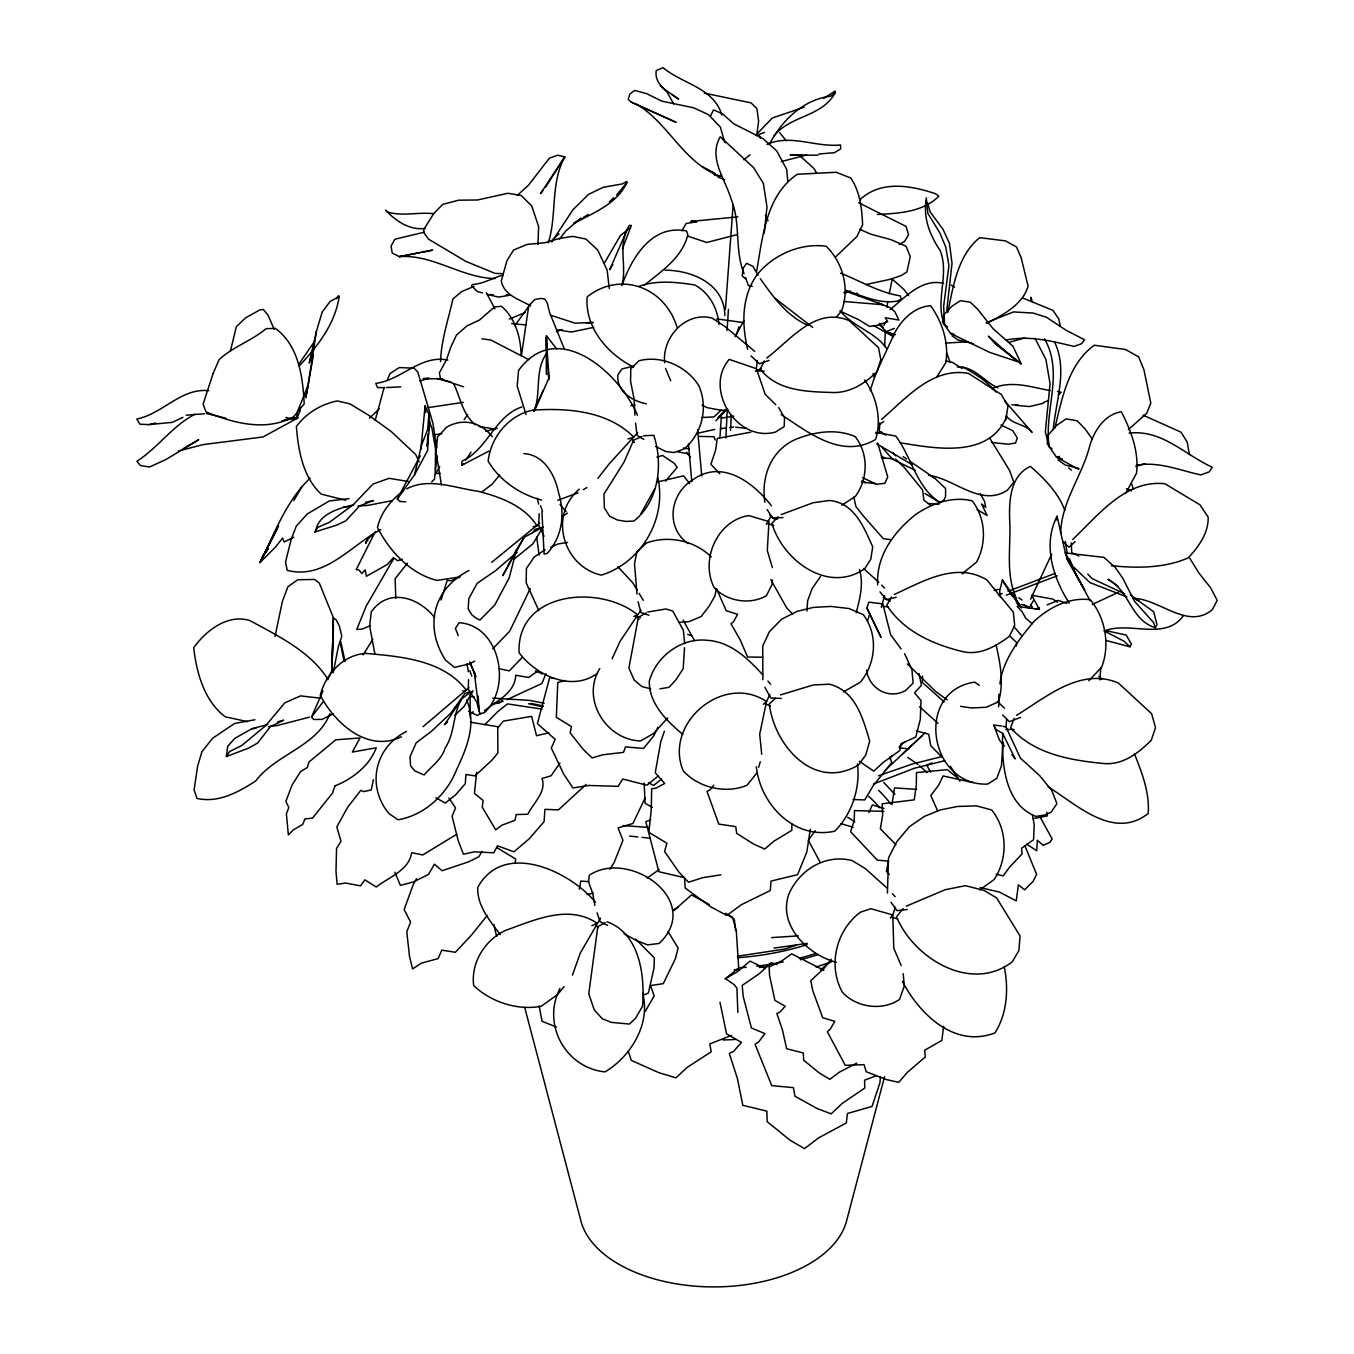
<?xml version="1.0" encoding="UTF-8"?>
<svg xmlns="http://www.w3.org/2000/svg" width="1354" height="1354" viewBox="0 0 1354 1354"><rect width="100%" height="100%" fill="white"/><g stroke="black" fill="none" stroke-linecap="round" stroke-linejoin="round"><path stroke-width="1.5" d="M762.861 679.708L762.725 646.129L769.36 631.726L781.681 619.167L797.201 611.348L813.483 607.387L831.068 606.44L848.941 608.521L863.327 614.682C878.357 634.772 876.055 663.071 860.433 682.145L843.491 691.843M1030.919 300.977L1030.936 297.271L1032.357 301.908M440.558 361.62C441.15 340.277 448.343 319.747 452.862 299.014L461.629 291.601L474.205 286.303M470.126 695.533L470.244 718.077M435.311 469.872L435.531 448.902L431.875 427.982L428.795 420.299M764.875 502.216C760.88 476.473 771.306 449.41 796.626 438.967C814.973 431.655 836.467 428.49 855.102 436.53C868.76 453.692 868.1 478.757 855.457 496.309L841.883 505.211M534.491 410.837L549.132 377.563L546.559 343.865L546.542 374.483L546.457 335.809L556.782 349.061M887.412 893.081L888.546 857.877L896.873 841.562L909.448 826.634L924.562 816.327L940.268 809.946L957.515 806.476L976.42 805.833L991.67 809.963C1007.613 829.596 1007.935 858.588 994.174 879.525L979.687 889.916M791.887 824.095L791.802 830.341L773.726 841.291L764.773 849.043L753.941 844.236L736.711 833.421L735.73 826.634L718.771 824.078L706.991 791.379L709.936 789.89L713.812 785.218M468.518 679.606L468.298 689.338L476.879 702.218L479.79 713.93L484.292 712.712C512.421 687.155 499.812 625.243 459.091 622.722L455.401 628.391L458.261 635.585M998.643 706.839L998.93 694.314M327.871 679.742L331.967 670.416L333.355 618.05L336.029 619.624L339.414 626.191L341.817 636.211L338.432 646.315L333.236 672.566M300.046 407.232L299.911 411.43L296.678 418.521L284.746 419.689M331.967 670.416L333.355 618.05M428.202 434.228L427.678 450.374L414.527 474.814L397.297 499.067L400.175 501.522L405.76 501.759M428.321 430.2L428.846 414.053L425.088 405.98L420.857 449.562M684.515 647.686L683.195 668.741L675.832 679.945L669.079 687.29L659.99 688.847M926.204 199.664C923.056 218.011 929.995 235.494 940.133 250.456C949.865 274.727 934.514 300.876 944.55 324.672L947.597 326.923M331.662 672.972L333.456 625.006M537.961 244.532L538.638 226.558L531.699 205.926L521.172 195.467L507.919 193.267L477.471 199.986L458.549 200.189L442.69 204.42L433.72 213.577L423.667 229.723L423.887 232.854L428.659 239.218L465.776 261.339L495.124 273.423L503.214 273.643M1016.465 646.044L1016.617 642.473L1010.507 636.752M539.163 513.708L538.672 525.081L544.037 536.218M884.653 346.709L885.381 330.291M725.879 437.901L727.233 410.482M730.534 430.318L731.262 415.56M427.813 434.329L427.187 446.481L429.895 423.717L428.846 414.053L428.016 430.267M922.565 676.171L922.243 682.348L944.127 701.863M772.423 580.037L772.186 584.217L766.381 595.709C750.048 605.221 726.895 601.43 714.117 587.585C700.035 559.761 717.231 520.478 748.779 515.569L768.987 521.595L767.295 550.587L772.44 567.681M719.939 437.765L721.479 414.612M727.047 330.41L728.452 309.355M879.88 422.837L879.288 431.283L886.193 435.108M1005.802 419.994L1006.107 415.763C1012.775 424.885 1025.266 423.65 1032.07 432.434L1004.77 400.886M515.315 862.718L515.586 858.961L497.341 847.909M806.916 610.992L807.644 600.821L812.095 588.635L820.558 576.466M296.678 418.521L297.135 412.411L308.052 385.416L316.464 331.121L322.235 311.962L330.156 301.383L339.211 296.492L338.551 295.731L336.249 298.845M725.439 309.169L733.123 204.945M877.68 584.759C875.953 556.054 893.995 531.784 915.456 514.672C931.738 503.383 952.336 496.038 972.138 500.794C985.678 517.888 986.897 543.123 976.522 562.113L962.034 573.893M880.438 1076.752L879.931 1082.794L872.044 1106.438L847.486 1113.462L846.284 1122.974L818.73 1137.8L804.479 1148.615L789.89 1140.102L767.193 1121.671L766.872 1111.143L742.821 1105.304L737.388 1078.444L729.298 1053.463L733.479 1051.466L741.484 1042.428L726.539 1033.813L719.973 1002.18M1001.368 725.947L993.751 725.101L996.053 729.586L1002.688 733.394C1001.655 762.979 1004.228 804.005 1035.928 816.428L1044.831 814.973L1051.229 812.062L1056.915 803.701L1051.838 790.516L1039.703 775.707L1020.425 758.122L1005.971 726.929L1006.665 718.923M1099.736 679.911L1100.819 668.081M488.845 451.153L461.663 465.336L462.052 461.189C487.931 449.189 494.769 415.932 521.95 406.911M1060.639 533.374C1061.35 501.42 1082.54 475.491 1089.953 445.094C1094.675 430.047 1104.678 414.561 1121.315 411.684C1130.895 430.403 1139.188 451.813 1136.48 473.291L1125.817 493.042M775.69 404.66L765.179 394.319L756.412 368.694L757.241 360.35M887.09 307.578L887.699 301.502M764.215 233.379L766.99 206.993L763.368 183.332L753.687 167.761L720.277 136.754C707.939 157.859 725.219 178.999 731.126 199.106C741.027 222.97 734.325 249.83 744.074 273.66M436.97 455.706L434.482 479.181L431.74 481.804M622.214 284.408C626.868 264.673 617.306 243.398 629.424 225.356L631.37 225.458L622.451 248.73M946.784 310.201L952.014 263.387L949.459 243.382L942.993 229.283L930.13 211.85L927.592 202.998M521.358 356.068L528.72 305.835L534.898 299.505L541.143 298.422L544.951 299.149L547.118 302.67L549.673 312.656L564.093 348.367M943.636 1026.315L941.842 1040.464L924.613 1050.264L925.391 1056.882L907.366 1072.368L898.734 1082.354L886.328 1079.561L866.137 1071.708L864.089 1064.65L845.268 1065.327L827.277 1031.63L830.188 1029.26L834.792 1021.322L822.69 1017.751L812.755 990.62L810.775 980.651L824.281 968.093L831.187 959.309M756.683 135.688L758.629 121.251L756.92 108.642L751.081 102.887L704.283 93.104M999.929 683.888C1002.789 660.092 1018.8 639.545 1033.796 621.604C1048.808 607.54 1069.254 596.928 1090.292 599.737C1105.389 617.966 1110.229 644.758 1101.733 667.031L1088.836 680.791M1053.226 429.76C1055.815 400.97 1068.001 369.744 1054.546 342.054M810.284 829.223L806.815 852.072L797.574 874.667L771.018 881.082L770.274 890.543L741.247 904.777L726.81 915.439L710.613 906.74L685.242 888.072L684.481 877.663L658.873 871.739L645.807 821.658L650.715 819.932M756.649 271.206C762.674 237.018 766.009 195.399 797.32 174.26L836.264 172.28L850.752 178C860.061 191.625 861.956 208.77 862.6 224.882L856.93 236.51L835.486 257.04M230.502 350.669L236.358 326.686L245.531 317.885L259.68 309.981L263.353 309.491L268.007 315.11L274.151 329.208M313.451 354.985L305.835 397.737L308.052 385.416M947.783 312.435C953.301 286.185 957.65 255.5 979.704 237.661L1005.447 240.877L1016.515 246.953L1021.187 257.852L1028.092 286.117C1022.727 304.802 1002.891 314.771 986.812 323.352M277.705 721.8L283.663 720.193L270.377 726.59L257.582 743.075L248.493 748.17L226.338 756.531L227.76 746.24L234.834 738.336L251.844 728.757L267.753 724.475M1003.077 742.466L1001.435 765.89L996.815 778.33L987.625 784.101C928.607 786.319 914.356 691.014 974.626 682.128L979.297 685.31M579.326 889.206L580.849 881.065L588.888 881.657M870.284 390.646C875.581 370.979 886.091 352.734 894.097 333.93C901.358 319.849 914.102 306.867 930.655 305.699C942.147 321.829 949.222 342.85 945.735 362.77L936.968 376.683M548.336 242.84C557.188 214.474 550.147 183.585 564.804 156.861L557.713 155.219L549.453 158.096L528.398 185.295L517.228 195.433M1056.34 519.987L1057.085 516.263L1065.903 555.36L1090.072 600.702M889.239 293.852L891.947 280.481M543.123 526.977L524.218 537.267L516.449 549.893L509.206 577.836L494.735 605.086L479.891 620.064L476.168 618.236L471.734 614.682L468.196 608.894L468.789 598.671L477.217 583.236L495.31 570.863L517.16 552.144M373.382 779.718L371.233 789.991L363.786 791.565L360.824 790.364L347.758 807.136L336.791 826.871L341.005 841.291L336.537 848.484L335.995 871.604L337.146 884.28L345.558 883.045L360.57 885.854L364.818 879.829L376.26 887.039C388.75 877.104 409.06 870.504 411.65 852.665L422.719 854.966L456.687 834.301M1054.817 428.169C1061.993 398.736 1068.221 363.989 1094.32 345.236L1125.614 349.518L1138.646 356.897L1143.944 369.777L1150.815 403.12L1146.77 413.258L1128.356 429.607M716.52 588.635L714.895 595.929L709.445 605.729L701.22 616.493L688.881 621.689L679.166 622.332M316.464 331.121L309.254 362.974L313.84 347.86M476.642 772.254L474.425 793.342L483.158 800.536L482.227 807.086L495.666 829.782L502.012 825.145L514.977 820.321L516.196 814.549L527.806 814.262C533.087 803.193 546.847 791.887 541.989 778.516L551.112 775.757L559.947 762.979M884.653 595.642L881.352 607.421M384.164 387.362L375.193 420.417M641.948 436.513L633.604 440.219L624.076 462.036L603.952 494.125L604.375 507.936L609.622 516.229L617.322 519.97L625.717 521.408L633.841 521.087C658.975 501.2 663.325 464.05 653.779 435.294L643.624 435.768M414.527 474.814L421.5 445.297L429.895 423.717M275.014 636.549L282.36 601.43L287.962 586.671L297.762 579.766L314.687 579.461L319.375 583.252L333.761 618.609M884.551 1076.684L846.842 1219.869A134.368 77.567 0 0 1 713.033 1286.909A134.368 77.567 0 0 1 580.426 1219.074L524.726 1007.528M891.947 804.496L894.554 787.876L916.624 789.399M1057.085 516.263C1042.428 544.528 1053.023 578.04 1069.305 603.139M856.202 612.77C859.875 598.874 863.852 583.557 859.418 569.459M339.211 296.492C334.997 324.08 317.953 345.829 299.488 365.682M758.629 767.278L760.271 761.777M866.949 608.149L880.862 637.023L866.949 608.149L868.76 602.158L882.791 603.85L890.61 634.654L901.104 648.955M867.474 621.232L869.759 613.768M441.015 600.042L447.209 580.375L450.882 580.764L458.549 577.532M559.93 988.522C541.583 1024.436 565.583 1067.747 604.967 1071.911C630.879 1056.509 651.02 1023.692 642.558 993.074M735.933 336.029L738.996 326.788M1059.42 456.298L1058.185 460.005L1065.175 464.981L1078.935 468.484M895.349 907.282L892.777 914.932L890.357 918.097M293.683 537.25L284.137 542.04L282.546 538.113L275.471 547.134L259.816 562.638L278.552 526.198M664.391 731.177L660.786 741.603L655.234 772.812L664.729 783.441L655.759 788.282L651.697 788.705L651.223 810.132L648.837 832.338L666.913 843.254L664.56 851.463L678.642 871.773L688.492 882.249L702.675 877.68L720.802 874.853M534.255 410.973C541.329 392.389 534.305 370.251 546.813 353.089M572.488 975.117L580.24 953.182L600.516 918.164M1014.18 718.297L1010.643 727.741C1034.185 754.28 1071.014 760.457 1104.661 763.588C1123.448 764.908 1138.612 752.739 1151.222 740.35L1155.521 727.707L1151.628 713.71L1118.286 682.958C1080.678 667.116 1046.727 696.785 1016.549 715.352M1020.662 606.457L1002.417 579.834L999.675 591.089L1000.42 597.199M771.137 516.043L766.364 524.506M375.193 531.733L356.204 569.662L358.641 569.763L362.009 573.504L365.157 569.831L366.409 576.262L387.447 564.432L393.439 557.577L397.687 560.793L402.273 559.117M1118.302 586.519L1107.978 579.292C1129.879 590.699 1130.488 620.149 1155.402 627.714L1153.54 622.569L1134.567 601.345L1122.635 577.989L1115.171 567.394L1103.899 557.357L1065.395 552.957L1072.74 566.497M545.899 673.801L541.905 683.516L506.955 699.663M387.092 380.474L390.003 373.602L399.244 367.56L414.138 368.203L417.811 372.079L432.874 423.074L436.733 447.7M599.805 668.554C580.748 699.019 606.067 740.012 640.611 740.926L653.576 733.496L667.742 717.891M265.486 552.483L268.278 548.607L261.559 558.863L263.573 554.243M333.219 713.812L322.167 719.38L313.603 719.482L311.538 717.045L322.98 690.929M626.75 230.772L609.689 269.734L612.905 264.555M868.929 812.603L872.365 804.902L884.077 808.49M530.226 588.635L509.646 631.252L492.721 648.837M612.16 658.687L620.047 641.39L640.916 610.112M533.645 411.345L543.309 390.189M1030.563 599.247L1051.719 554.158M735.087 336.689L743.82 320.881M657.892 727.233L653.745 735.865L643.522 748.423L625.48 746.917L623.517 752.35L602.818 754.787L592.104 757.918L583.236 749.371L570.169 732.954L571.405 726.556L556.359 717.349L557.763 682.568L564.973 680.47M769.901 694.5L766.533 701.541L759.696 734.156L761.71 754.263M710.681 115.818L713.541 109.877L722.427 113.77L733.919 123.925L763.047 138.65L776.739 150.92L786.725 169.419L787.825 181.69M329.936 713.609C317.327 746.46 276.081 753.856 255.584 781.106C238.152 792.242 218.451 803.21 197.007 798.454L194.096 789.89L197.633 766.11L201.915 751.758L212.527 738.319L234.614 723.459L254.924 719.769M621.824 285.643C631.895 257.497 651.849 223.935 686.529 230.992L687.832 234.767C682.247 257.785 661.158 271.409 643.912 285.559M454.656 715.538L464.185 706.348L472.901 690.845L471.412 693.062L467.722 694.23L461.765 698.85C452.608 713.913 455.181 732.954 445.195 747.95C441.641 759.662 431.604 766.161 424.056 774.962L414.696 770.764L410.567 765.789L410.008 756.717L416.186 742.821L431.164 731.549L450.814 713.169L464.947 693.4L470.904 691.488M883.925 325.315L885.668 321.744M262.354 557.865C275.894 529.956 287.166 500.066 310.1 478.148M259.816 562.638L276.639 529.465M1155.402 627.714L1156.976 624.583L1153.693 611.771L1130.353 594.948M764.367 360.943L760.254 369.117C777.636 391.475 807.373 391.611 833.15 392.542C850.346 392.863 865.375 383.284 877.07 371.453L880.794 359.673L878.56 347.707L849.28 320.678C815.582 306.19 790.601 339.989 766.77 358.015M645.232 797.692L632.961 823.469L618.067 827.869L622.942 840.36L614.157 862.481L609.875 869.234M465.844 460.005L471.057 452.118M397.297 499.067L420.248 455.79M516.449 549.893L502.706 575.721L524.218 537.267M439.678 466.538L435.836 473.561L440.033 473.291M640.679 514.114L654.49 489.2M891.491 596.979L886.802 605.238C903.744 631.607 934.023 644.826 963.523 651.799C980.618 655.353 996.138 646.078 1009.356 636.363L1014.705 625.531L1013.317 612.143L986.914 579.969C956.212 561.301 922.819 581.509 894.3 594.491M604.459 262.964L620.386 235.562L629.424 228.301M681.908 230.908L686.123 223.478L696.65 221.836L691.031 221.413L737.913 216.843M416.558 878.712L413.41 884.128L404.135 909.583L410.617 922.108L406.775 931.789L409.5 956.229L412.564 968.939L421.399 963.151L438.07 958.615L441.793 950.136L455.333 952.302L471.124 935.479L487.271 915.406M645.283 1011.286L654.236 995.901L650.411 985.577L663.274 983.647L675.443 958.598L678.117 948.02L668.081 931.687M1033.576 600.414L1029.514 607.337L1021.762 604.409M293.818 500.54L301.993 486.611M261.559 558.863L264.572 553.769M1106.438 640.56L1129.93 646.789L1131.453 644.165L1126.189 635.043L1106.1 630.693M363.075 654.913L372.875 639.308M482.024 851.446L478.859 856.76L468.619 861.804L442.064 870.757L434.431 864.19L428.49 874.413L413.562 881.86L400.395 885.414L394.86 872.196M542.108 528.669L532.85 543.868L514.148 559.117M365.512 502.266L373.467 500.557L359.605 505.905L345.727 520.901L336.367 525.25L314.923 531.97L317.75 527.4L329.242 522.407L353.36 504.619L372.993 484.072L389.038 478.317L408.739 481.55M393.54 558.897L366.257 606L356.745 629.475L361.958 629.136L370.556 625.531M311.538 717.045L322.98 702.049M755.82 135.163L772.254 118.035L804.259 107.152M545.645 187.021L564.804 156.861L540.534 193.554L543.089 190.288M298.523 364.632L314.45 341.563M226.338 756.531L229.605 751.538L241.689 745.597L265.841 725.524L284.797 702.844L300.537 695.888L319.899 698.139M461.765 698.85L444.586 724.745L447.463 722.122M551.704 242.027L572.928 209.768L588.499 194.401L603.156 187.309L622.163 183.958L626.8 181.47L626.902 182.57C616.764 204.2 593.644 212.476 574.265 223.41M464.185 419.638L467.638 414.578M514.757 325.705L530.48 303.922M815.159 830.696L808.321 840.275L820.169 862.363M626.902 182.57L616.629 195.01M314.923 531.97L315.888 530.666C318.596 513.741 339.177 508.19 353.58 504.839M559.659 239.099L565.549 231.179L580.68 218.197M532.596 532.681L535.118 529.38L541.126 527.586M597.876 478.334L609.402 463.593L637.666 432.671M497.612 728.181L503.214 721.14L531.597 716.368L536.539 735.713L548.81 732.836M756.971 772.779L747.12 785.202C725.879 794.172 698.562 787.859 683.161 770.764C663.511 723.29 723.442 672.616 766.533 701.541L763.334 704.283M407.469 563.213L395.131 578.649L395.791 598.35M539.62 523.169L491.739 562.299M903.101 908.585L896.483 916.81C913.95 958.581 971.055 993.379 1012.284 961.831L1018.919 950.491L1020.053 936.037L996.646 897.922L984.07 890.407L965.453 885.685L945.194 889.713L906.3 906.164M564.076 986.575L557.679 994.462L541.211 1006.259C517.448 1010.71 491.011 1002.095 473.68 985.543C470.735 962.88 484.732 940.336 505.025 930.587C533.95 920.348 568.291 903.863 596.979 923.14L591.8 925.781M499.643 475.034L492.061 484.275L482.159 491.756M468.958 687.629L423.091 726.658M579.326 489.166C548.133 515.248 563.213 566.717 601.328 575.128C641.61 562.689 667.268 518.294 657.689 477.082M836.129 317.411L841.579 310.963C849.94 288.656 843 262.676 826.194 246.242C800.417 242.704 772.829 254.823 756.751 275.184C741.315 297.271 741.806 324.198 747.628 349.383M665.423 481.229L677.118 467.435L674.461 463.457L662.546 455.452L656.927 457.178M769.614 143.846C782.138 120.151 803.294 99.502 830.933 96.134L835.384 92.478L835.215 91.04L823.638 98.419M586.062 784.457L558.423 809.895L544.934 809.32L544.071 821.658L529.346 838.668L513.877 851.818L497.493 845.793L493.838 852.783L474.002 851.852L463.457 854.256L458.278 840.919L452.084 816.225L455.553 807.949L448.936 797.997M835.384 92.478C822.064 117.29 790.584 115.022 773.963 135.992M778.076 516.619L771.932 523.423C782.714 560.37 828.309 594.338 864.766 568.646L870.808 559.219L872.704 546.762C863.683 527.011 854.594 503.045 829.562 500.472L813.094 502.757L781.224 514.571M889.256 758.68L892.134 755.6M1183.294 615.833C1165.252 640.78 1130.658 621.689 1105.896 630.389M522.119 657.519L509.341 670.89L499.118 668.656M715.843 420.789L727.437 408.823M369.456 418.098L379.306 408.84M484.834 724.728L497.713 711.629L507.496 703.894L542.175 709.141M718.043 417.591L726.353 409.162M502.402 700.12L499.66 702.878L492.771 704.012M1072.639 539.518C1098.432 515.197 1125.309 479.519 1164.863 483.733L1200.067 504.89L1208.157 517.11C1208.665 532.951 1198.595 546.745 1188.27 557.865C1164.474 568.291 1136.954 568.308 1111.448 565.701M609.351 201.932L613.717 197.769M921.972 735.882L902.644 753.89M885.211 770.257L925.036 732.903M1075.161 541.549L1069.051 547.168L1063.059 542.04M721.445 409.991L713.896 416.914L701.592 417.54M775.453 698.275L769.292 703.911C774.336 745.952 814.499 791.379 858.538 764.942L865.798 754.94L869.708 741.061C862.786 718.246 855.931 691.048 829.477 684.193L813.229 684.989L780.513 694.907M551.535 240.724L559.084 233.87M899.208 746.833L905.115 741.518M881.505 419.418C906.164 398.279 932.381 366.816 968.499 373.433L1001.418 394.556L1007.951 406.031L1006.225 417.794C987.929 458.651 935.309 448.445 900.021 442.758M673.92 910.582L691.488 894.909L709.378 904.523M859.621 200.037C880.557 179.964 910.7 185.43 935.343 193.656L938.864 196.228C922.7 212.189 898.751 213.373 877.358 214.457M890.018 309.677C905.2 297.321 921.871 278.129 943.569 283.358M374.263 533.256L366.731 540.077L365.952 543.462L365.478 542.277L367.966 540.364M1058.134 394.793L1061.197 392.305L1057.474 391.357M661.615 778.99L653.677 785.422L648.464 782.798M658.095 776.13L646.873 785.218L622.755 779.024L618.152 786.352L588.855 785.472L572.911 787.943L563.653 773.997L551.298 748.085L555.157 739.352L537.403 723.645L549.622 677.711L554.446 678.422M820.456 969.718L830.933 961.238M743.718 159.755L750.082 154.813M406.538 731.397C374.415 747.34 366.308 786.454 388.987 813.619L398.127 819.796C424.665 815.176 446.955 794.307 456.603 769.647C466.927 747.882 476.726 723.882 466.69 700.018M537.267 671.296L528.754 677.457L515.722 675.24C515.163 692.909 496.495 701.033 484.41 710.765M878.763 425.038L883.722 421.5M461.663 465.336L464.151 463.559M647.263 878.018L659.144 869.573M468.992 570.525C432.654 588.872 424.14 627.207 445.568 660.193L454.521 667.42L469.669 663.849L474.746 661.091M480.958 713.152L477.505 715.521L468.484 711.172M183.196 448.749L198.7 439.745L165.865 459.548L149.482 467.028L140.494 465.573L136.889 461.308C158.079 447.615 172.5 425.748 195.027 414.206M545.087 549.741L534.119 557.103L526.401 568.494L526.181 582.795L538.841 610.603M875.869 432.332L895.773 436.09C911.868 457.364 916.099 487.271 940.031 502.605L943.89 500.032L945.566 496.63L945.6 488.591L934.768 478.25L909.854 461.189M469.821 713.947L473.325 711.798M573.487 223.308L581.848 218.265M578.006 492.856L557.797 500.286M583.354 489.657L586.925 487.508M403.594 490.69C391.374 499.694 380.694 512.455 377.495 527.671C389.681 551.196 410.431 573.893 437.02 580.409L460.242 576.906M406.759 488.828C428.913 477.099 455.13 488.219 478.233 491.265C500.489 497.155 524.438 505.685 537.216 526.181L533.137 526.638M583.472 217.317L588.313 214.491M646.146 612.922L638.343 617.407L628.882 668.097L634.18 680.03L641.931 686.58L650.766 688.797M562.012 516.263L567.377 513.2M724.847 978.874L736.931 972.054L750.082 961.103L765.196 968.499M380.643 529.617C350.889 545.222 324.892 580.054 287.217 570.339L285.542 562.012L291.144 539.569L296.289 526.114L307.324 513.911L329.31 500.963L349.027 498.594M721.665 175.021L717.975 177.052L724.728 179.777M899.225 244.414L904.54 241.503L908.568 234.784L906.046 226.406L858.724 202.761M672.786 910.193L678.185 907.231M605.136 922.717L597.808 926.644L588.77 993.785L594.288 1009.966L602.31 1018.8L611.297 1022.372L629.424 1024.064L635.585 1018.208L642.49 1006.31C645.063 975.828 639.9 933.583 606.964 921.752M994.09 590.429L998.727 589.295M1118.506 592.206L1092.221 604.527M525.25 312.537L509.324 319.087M856.76 1063.161L839.582 1072.029L829.884 1079.324L819.661 1073.248L803.684 1060.233L803.328 1053.006L786.64 1048.741L782.561 1030.309L776.857 1013.503L779.752 1012.25L785.235 1006.259L774.911 1000.42L769.58 975.625L769.106 966.976L782.392 960.494L791.667 953.842L823.909 970.327M597.486 673.243C572.048 692.334 535.964 675.375 519.073 652.696C516.433 591.021 600.465 584.099 637.565 614.834L633.824 616.459M894.402 328.362L885.719 331.865L879.728 323.284M755.854 371.182L761.286 368.559M764.451 132.421L758.917 134.469L760.389 138.226M182.925 417.337L172.296 422.346L148.974 424.631L139.97 424.208L136.805 419.063C162.768 413.749 181.267 387.701 208.685 390.697M1043.291 402.73L1048.351 400.378M931.992 762.877L926.813 765.247L930.536 772.102M876.038 1075.804L864.614 1080.154L864.749 1088.057L842.256 1103.392L831.17 1113.851L817.241 1108.604L794.967 1096.215L793.427 1087.651L771.746 1085.62L755.024 1044.239L758.646 1042.038L764.875 1033.593L751.419 1027.991L743.261 996.679L742.178 985.424L759.205 973.797L771.221 962.592L777.111 964.708M550.604 547.27L557.966 543.986L567.597 542.395M642.913 995.376L648.38 993.024L654.067 967.856L654.354 957.87L635.534 939.016M731.583 1035.404L709.834 1043.883L711.155 1051.804L687.053 1067.494L675.951 1077.835L658.958 1072.706L631.286 1060.385L628.408 1051.669M844.659 293.429L850.498 290.992M781.275 161.566L806.527 155.05M1047.15 604.866L1058.286 600.381L1067.087 603.461M401.41 736.745C367.814 753.129 334.895 723.358 320.289 695.279C325.366 674.326 343.391 654.693 365.868 653.39C401.275 656.572 443.537 659.94 466.555 690.506L462.696 691.048M1020.51 717.417L1009.424 721.699L1002.62 715.03M873.364 784.051L914.356 768.277L944.787 760.677M998.287 594.998L1002.197 593.509M1008.07 591.275L1055.088 573.402M1006.259 595.185L1057.186 575.822M878.56 775.757L912.325 763.994L940.742 756.886M769.055 360.435L759.425 363.769L751.013 355.916M767.058 144.404C790.736 133.741 815.887 147.637 840.479 144.929L840.766 148.805L834.402 152.68L818.73 154.017M1035.455 609.029L1039.432 607.692M1024.741 337.908L1008.865 342.393M796.355 945.227L784.728 949.052L737.287 956.246M986.152 322.743L1013.571 311.928L1033.271 313.062L1046.557 317.31L1066.072 330.274L1084.52 339.719L1081.609 343.696L1074.044 346.438C1051.499 341.09 1029.243 335.2 1005.734 340.142M556.308 331.561L562.333 329.614M1135.803 466.521L1145.298 463.593M419.723 380.999L428.947 378.189L423.243 378.528M638.902 286.422C656.673 279.889 676.425 282.106 694.771 284.966C709.242 292.752 717.772 308.407 718.906 324.52M628.002 438.967L633.892 437.274C607.98 410.888 567.648 407.791 532.613 410.16C508.867 415.119 490.588 437.393 488.168 461.122C499.389 480.484 520.224 494.532 541.583 500.066M991.94 388.733C1011.15 379.831 1030.969 387.21 1050.196 390.561M485.731 431.249L497.273 428.202M309.389 717.18L276.724 725.626L268.43 726.675M178.44 450.984L203.151 444.62L263.031 436.953L298.405 417.641L292.549 417.709M427.695 407.672L463.288 402.358M896.263 597.249L886.515 599.585L879.965 591.884M633.909 366.071L621.943 368.931L617.881 374.787C616.07 391.069 632.318 401.106 646.349 403.797M727.724 409.28L722.427 410.516L707.143 407.656L702.049 405.134M1042.851 403.424L1029.615 406.522L1015.991 405.371M148.974 424.631L155.693 423.074M587.111 894.537L593.238 893.115M281.835 420.959L291.584 418.775L285.88 417.438M698.546 433.026L714.709 429.438M866.069 284.509L889.561 279.449L901.341 275.522L906.892 271.968L910.26 256.701L906.063 246.225L890.83 239.607L871.079 234.259L859.722 229.334M494.955 703.081L503.248 701.304M593.712 327.363L571.337 332.052L556.799 329.733M421.602 252.352L432.586 250.101L399.312 256.634L392.271 253.113L391.052 246.157L394.877 239.235L424.276 232.194M736.661 234.733L706.805 242.468L687.781 236.155M875.869 433.5L882.063 432.248M657.485 481.956L683.533 475.829L689.778 483.75M392.101 500.692L368.034 505.347L357.879 506.024M419.571 252.741L399.312 256.634C432.485 254.044 462.273 278.162 495.141 278.569M721.259 418.2L733.783 416.118M508.901 295.392L498.611 297.068L486.492 294.275M750.793 432.18L717.265 438.442L715.589 450.239L710.901 464.32L719.82 473.748M843.813 292.599L849.973 291.635M434.38 434.803L441.912 433.635M502.994 275.048C492.907 277.807 483.598 283.815 472.681 284.475L471.547 285.711L477.116 291.415L482.583 292.904M967.501 341.767L945.464 343.104M773.997 948.105L807.306 943.383M720.396 428.71L726.082 427.982M729.874 427.509L733.665 427.018M251.844 728.757L255.991 728.249M647.72 612.025L665.999 608.978L672.769 611.06L683.398 630.338L684.65 643.573M907.282 909.516L897.042 910.65L891 902.289M630.879 405.574L635.009 405.168M186.226 415.187L204.505 413.732M1033.305 818.628L1047.285 815.954L1046.879 812.265M343.645 506.971L349.738 506.565M771.662 937.611L798.234 935.868M1136.243 465.251C1158.872 461.223 1179.317 470.244 1200.829 474.916L1209.257 471.852L1212.304 467.215C1184.733 454.809 1162.02 429.269 1129.101 433.145M400.733 386.855L386.567 387.566M783.018 517.55L772.728 518.125L767.092 509.595M691.031 221.413L695.414 221.176M817.951 155.236L790.144 155.016L802.363 155.405M593.289 322.421L575.044 323.149L550.283 315.11M506.125 294.969L509.883 294.884M424.14 378.951L442.589 378.595M952.539 333.406L950.542 333.439L942.536 322.117L943.84 314.856L951.794 306.359L960.341 300.706L970.276 302.179L977.419 308.949L993.159 328.802L1012.995 346.285L1021.204 363.854L994.615 343.036L988.403 336.164L1017.311 361.586L989.774 352.412L950.542 333.439L954.502 334.641M1065.395 552.957L1067.104 552.94L1065.276 541.312M425.461 228.369C409.737 230.705 395.859 220.956 385.501 210.124L387.667 212.019C403.018 216.708 418.454 211.749 433.957 213.763M1058.591 457.127L1056.492 457.127L1047.184 443.672L1048.013 435.176L1056.695 425.342L1066.19 418.86L1077.225 420.806L1085.062 428.913L1092.492 439.221M384.553 387.667L377.563 387.582L375.786 383.402C401.766 379.983 420.485 354.477 447.852 360.079M511.626 323.606L525.741 324.943M1005.734 729.434L1014.146 729.552M1011.844 404.829L1018.123 404.964M762.691 657.215L747.577 657.012L740.096 639.63L731.008 623.805L733.513 621.757L737.591 614.344L726.235 610.722L716.808 589.328M991.89 442.538L1008.138 444.197L1015.551 443.046L1017.277 437.951L1012.826 430.724L1000.978 425.004M853.088 799.537L864.749 799.926L873.144 785.777L891.66 762.708L889.916 756.801M755.938 370.844L764.096 371.131M781.292 698.41L770.815 698.021L764.841 687.29M586.214 322.997L591.833 323.234M777.518 518.65L773.456 518.43L777.213 518.988M470.092 696.616L474.205 696.887M492.721 698.072L529.752 700.424L544.19 703.268M928.539 503.536L938.982 504.23M883.874 811.351L854.543 810.606L854.205 820.406L850.634 831.779L877.29 860.112L888.376 861.11L886.413 871.502L889.358 874.481M843.864 301.485L882.69 304.701L847.841 291.889M489.809 294.512L493.347 294.749M623.128 825.601L648.16 827.362M345.812 500.269L321.236 494.125C302.974 477.37 298.202 450.154 296.408 426.544C305.987 413.224 321.338 404.067 337.349 400.936L349.924 403.847L368.542 415.17L391.255 431.554L415.627 454.453L419.181 461.9M698.782 436.394L713.947 436.716L715.284 440.033M957.413 366.985C974 366.037 984.036 381.439 997.813 387.921M899.31 747.899L909.143 748.83M735.679 427.221L745.732 428.219M881.437 457.669L893.352 458.871M629.576 836.061L637.92 836.941M642.101 837.381L650.462 838.261M861.618 482.007L875.649 483.632M664.949 270.191C692.249 270.258 724.61 284.002 724.881 315.55M481.872 338.822L490.723 339.989L528.754 359.605M716.604 318.867L743.143 322.523M882.3 606.135L888.529 606.998M523.846 453.59C544.206 454.792 555.022 474.983 558.61 492.924C565.126 514.165 562.469 536.658 547.185 553.363L544.088 554.091L541.938 512.015M891.254 539.789L883.282 538.638L862.769 515.299L855.88 506.481L853.832 497.036M683.364 448.039L689.372 448.936M960.511 706.314L971.495 707.956L986.237 707.262L998.406 701.863C1004.16 683.381 1000.251 663.24 996.053 644.758M479.045 426.476L495.479 429.167M718.856 175.969L714.827 175.292L712.475 171.856M677.372 451.728L689.524 454.047M752.282 286.337L748.39 285.576L745.512 277.638M470.312 722.173L497.697 726.692L497.883 752.942L492.111 760L474.966 775.876L465.911 774.522L465.285 783.712L455.486 794.95L445.28 803.074L435.87 797.76M946.158 361.027L952.167 362.263L962.034 368.39L962.965 367.188C975.134 373.636 987.066 381.439 996.07 392.051M1002.908 726.269L1005.971 726.929M531.208 703.42L543.428 706.077M247.528 721.648L225.238 716.808C204.285 701 196.516 672.718 193.707 647.72C205.893 630.693 227.827 613.464 249.999 620.64C277.892 635.821 309.643 651.139 327.296 678.32M528.483 703.708L542.734 706.873M1126.9 596.962L1089.97 582.626L1073.807 567.208M1133.061 598.333C1159.583 598.603 1187.492 630.507 1212.321 609.672L1217.195 600.347L1210.527 587.636L1199.035 573.182L1189.794 558.288M996.138 874.244L1003.229 875.903L1009.475 867.254L1022.152 853.832L1021.542 848.264L1033.559 839.717L1034.202 824.671L1032.391 814.939M973.475 343.645L958.073 339.989L952.082 335.86M980.093 887.53L999.574 892.134L1016.262 900.901L1018.36 884.822L1024.639 889.798L1033.153 881.352L1036.589 874.312L1025.029 846.081M206.536 413.562L225.983 418.217M437.088 378.595L451.119 382.099M973.204 782.595L943.078 775.944L938.576 785.286L930.807 795.492L937.611 810.809M463.593 386.804L440.592 379.137L439.39 372.841L446.414 359.91L450.831 347.03L456.535 334.997L466.893 325.959L479.638 319.916L494.616 306.901L501.522 306.292C515.434 318.427 520.664 337.197 521.138 355.103M891.558 917.25L897.668 918.858M916.37 730.872L928.726 734.274L930.74 745.682L942.181 757.292M895.028 334.472L885.719 331.865L894.943 334.827M840.597 273.22C860.399 280.87 878.695 292.447 900.19 295.832L901.341 299.082L897.448 301.079C878.932 304.244 863.006 295.934 846.047 290.399M928.489 475.22C954.739 478.724 980.634 507.462 1007.291 490.317L1013.774 482.227L1009.576 470.464L989.622 437.951M841.088 823.672L853.172 827.328M836.298 962.271C807.915 955.01 777.196 924.816 789.111 893.522C799.892 869.488 825.957 853.646 852.326 860.653L865.375 868.659L886.921 887.953M756.412 368.694L729.214 359.385C703.471 388.852 736.796 442.775 775.419 432.095L784.169 426.595L784.558 417.743L778.702 407.605M1062.331 458.989L1056.492 457.127L1078.715 469.398M768.006 523.609L773.76 525.487M648.921 615.258L641.001 612.583L638.089 601.768M882.69 304.701L877.595 302.907L889.866 307.51L894.791 311.606L898.904 320.069L885.245 317.733L887.733 321.677L877.274 325.332L869.657 326.449L858.131 319.426L839.937 311.031M636.532 616.425L640.476 617.813M687.714 634.4L691.792 635.838M1023.252 298.185L1052.955 310.404L1058.659 318.698L1060.351 326.009M631.15 102.075L675.866 122.215L631.15 102.075L628.188 99.333L629.948 93.9L634.637 90.447L646.552 93.595L661.751 101.11L693.587 107.778L708.531 114.684L720.345 127.056L724.745 142.356M1126.393 488.811L1131.504 490.859M535.253 670.941L542.548 673.903M556.511 1027.077L542.057 1021.322L539.18 1006.022M883.18 597.825L890.323 600.973M764.942 703.606L770.477 706.06M915.186 470.278L892.624 459.311L881.556 446.82M607.557 925.374L600.194 921.786L597.063 912.85M1078.799 556.071L1071.708 552.584L1071.285 542.869M655.641 446.465L665.88 451.576L674.072 452.541L684.565 448.766C702.354 432.671 708.413 407.723 698.766 385.535C686.444 366.172 661.531 354.951 639.054 360.739L630.778 368.796L630.575 381.371L634.146 399.227L634.908 415.136M1124.886 593.881L1092.17 578.632L1087.753 574.113M1135.431 599.196L1138.951 600.973M530.65 305.869C519.547 299.539 503.874 295.24 501.285 280.921L506.921 260.763L513.504 250.05L527.366 244.363L544.782 242.772L559.54 238.422L572.844 236.375L585.977 239.099L597.673 250.016L607.151 270.174L609.266 288.47M720.48 176.274C683.888 163.529 669.011 123.637 636.939 104.343M702.167 166.576L715.047 173.43M876.597 443.706L912.274 464.744M781.19 414.561C808.321 432.383 841.985 459.565 875.581 439.458C881.962 420.028 876.647 396.35 864.614 379.966M1103.95 630.829L1124.04 641.204L1129.93 646.789M807.983 325.417C787.063 316.227 773.016 296.712 760.237 278.585M725.439 913.273L732.582 917.166L736.288 930.977L738.725 967.771L725.575 978.62L734.308 984.764L736.914 988.132L737.845 1012.453M873.601 325.502L893.657 336.841M652.34 807.356L645.096 803.345L644.165 783.187M624.008 933.634L636.515 940.607L647.55 944.872L659.178 943.45C704.029 900.715 628.848 848.552 589.312 875.276L588.516 881.911L592.713 893.285L594.829 905.454M977.114 509.696L987.151 515.434L981.532 503.942L985.746 507.378L984.612 501.505L980.262 493.668M1048.114 786.877C1077.005 804.598 1113.445 840.614 1148.175 813.517C1149.834 792.885 1141.896 772.542 1134.364 753.636M951.185 285.068L954.604 287.082M924.934 493.465L940.031 502.605M862.515 477.64L876.597 484.309L884.839 483.293L887.75 476.947L877.646 442.91M643.81 439.458L637.057 435.362L635.585 423.176M1142.996 415.136L1181.01 432.163L1187.187 442.03L1189.455 454.572M931.383 476.134L934.768 478.25M862.075 480.704L865.426 482.853M1010.321 592.392L1015.382 595.642M1018.733 597.825L1022.101 599.991M633.554 367.103C607.472 353.868 584.826 327.702 587.128 296.915C619.895 270.8 664.492 286.54 677.017 327.143M1026.637 844.134L1036.775 850.752L1037.299 840.259L1043.139 845.336L1049.79 842.459L1052.176 838.972L1040.058 816.919M881.352 455.926L884.585 458.075M1057.474 602.175L1052.938 599.128L1031.579 595.235L1039.483 609.435L1017.159 606.372L1022.168 611.822L1025.672 618.152L1032.171 623.737M903.203 456.637L906.537 458.921M812.654 327.346L774.962 298.252M907.772 757.411L918.029 764.451M727.538 914.695L734.325 919.417L735.645 930.536M1034.93 338.161L1045.914 359.453L1050.061 383.757L1045.322 431.892L1049.164 446.718L1052.058 448.749M671.889 94.441L678.692 99.248C668.876 91.717 653.999 85.387 656.25 70.543L663.121 67.7C682.619 84.134 713.541 87.435 721.902 115.022M1024.369 605.001L1029.023 608.369M947.14 699.866L936.139 691.877L907.332 663.951M999.709 347.013L994.615 343.036L1021.204 363.854M878.678 324.368L882.977 327.736M1068.577 467.892L1071.369 470.16M711.239 556.917C694.72 540.466 668.165 534.965 646.366 543.056L636.972 551.772L634.484 563.738L637.023 594.118M879.982 324.537L883.062 327.093M434.583 617.458C418.555 597.232 388.53 587.348 371.284 611.822L369.625 626.005L374.872 654.016M863.513 568.46L878.729 582.203M769.766 515.163L772.694 517.634M682.873 734.427C666.727 721.005 649.141 703.826 649.277 681.35C655.658 656.825 681.113 637.531 706.72 640.273C729.924 641.373 747.882 658.315 762.573 674.698M859.316 761.27L873.736 771.154L882.859 762.708L899.902 750.454L900.952 743.752L915.761 737.033L920.28 719.566L921.008 700.526L914.576 692.859L921.482 685.209L918.926 673.48M746.156 279.313L742.212 275.928L743.075 268.312L746.596 263.302L752.875 266.315L758.02 275.133M754.703 351.363L724.492 326.179L712.221 318.156C685.886 310.861 661.835 337.518 664.662 362.754M1098.754 676.357L1101.919 679.082M938.017 723.307L919.552 706.72M919.535 765.805L927.135 772.559M799.655 155.592L813.974 168.488L816.834 173.329M492.365 436.783C481.245 422.16 462.56 417.641 446.532 427.305L437.562 436.885L435.971 452.236L441.506 485.07M895.84 844.608L880.354 828.834L882.656 815.277L882.165 803.802L914.221 799.859L916.319 785.354L916.472 772.592L947.275 769.664L958.192 778.415M895.349 459.057L903.727 466.825L922.666 490.03L923.868 500.201L930.232 505.025M636.058 616.578L639.088 619.387M892.201 279.11L903.626 289.197L908.636 295.697M997.39 701.474L1004.516 708.21M475.626 424.834C462.594 415.035 460.631 397.924 453.844 384.13M883.722 782.443L894.876 794.358M886.718 348.553C874.853 331.612 852.817 326.873 840.428 311.098M660.278 85.404L667.099 92.157L673.717 103.936M881.657 585.114L884.568 588.042M688.069 543.648C664.899 527.011 670.027 493.059 693.502 479.367C722.291 459.023 753.518 482.599 771.425 505.804M595.371 924.748L598.197 927.659M792.462 613.971L786.708 607.912L770.781 579.563M892.404 893.792L895.163 896.703M617.813 566.649L632.91 583.015L637.057 589.955M1013.841 626.58L1022.118 636.126M1004.482 746.02L999.472 740.164L993.751 725.101M500.252 934.599C489.843 920.788 477.014 905.657 477.742 887.429C503.586 839.92 569.916 871.197 595.523 902.289M893.065 452.811L895.654 455.875M767.921 681.079L770.595 684.261M559.981 504.399L566.141 511.744M779.633 132.557L786.234 140.782M1011.861 754.703L1015.161 758.883L1002.688 733.394M723.205 139.53L725.693 142.695M686.63 452.388L690.489 457.364M1008.29 589.396L1021.441 607.201M1005.819 586.113L1009.204 590.818M1008.324 589.582L1021.593 608.064M902.39 981.413C919.688 1014.417 954.705 1048.368 994.919 1032.916C1007.224 1013.824 1008.815 988.268 1004.16 966.536M1008.138 589.752L1012.724 596.708M1016.16 601.904L1018.445 605.39M632.064 438.967L634.366 442.487M950.373 766.212L959.901 781.258M494.887 308.797L486.306 292.684M639.139 593.424L643.302 600.364M1066.478 558.491L1084.689 590.073L1074.771 571.777L1069.406 558.593M683.093 620.03L694.484 640.645M765.365 215.337L768.124 220.719M857.014 292.904L858.791 296.475M1002.417 579.834L1004.702 584.556M637.429 415.204C619.607 372.807 557.12 317.208 518.548 370.488L517.177 385.992L526.08 414.561M904.59 653.728L911.919 669.587L913.087 683.076L905.538 690.574C888.766 699.9 869.166 688.763 866.509 670.145M469.906 662.038L475.66 675.984L469.77 662.428M901.222 965.656L893.792 948.257L892.777 914.932L870.893 908.72L860.467 912.156C836.112 930.266 827.548 965.419 842.374 992.245C856.354 1007.596 882.368 1011.252 899.564 999.404L904.269 986.101L903.22 973.661M665.508 368.423L670.687 380.711M1031.054 604.561L1032.442 607.946M1044.476 338.822C1064.176 372.942 1043.816 410.584 1049.164 446.718M946.852 353.242L950.085 362.381M469.821 670.636L471.801 676.255M1064.853 510.526C1058.506 492.89 1044.273 478.436 1030.343 466.385C1009.796 475.88 1008.984 501.42 1009.712 520.985C1011.083 547.151 1005.125 574.198 1016.617 598.993M873.008 373.569L874.295 377.343M540.568 505.634L542.497 511.406M1131.724 484.021L1133.332 489.183M475.779 677.491L474.171 671.55L479.079 710.799L478.165 696.058M756.311 766.719C760.44 804.784 794.663 840.174 834.758 831.17C851.835 814.279 860.585 787.639 857.404 763.944M340.734 641.576L345.067 661.429M537.352 498.255L538.587 504.111M340.683 644.707L343.882 660.481M467.045 663.697L468.332 671.736M536.726 537.301L539.095 555.072M926.271 197.769L927.795 213.272L939.845 232.905L945.684 246.953L948.951 265.502L943.653 306.122L944.55 324.672M425.088 405.98L425.715 412.615M697.615 429.76L701.744 475.965M688.458 443.96L691.826 481.753M545.797 337.705L546.847 352.311M548.353 373.196L548.81 379.458L548.59 375.295M546.457 335.809L547.253 350.364M847.722 817.308A183.365 105.866 0 0 1 854.78 821.929M735.307 1039.466A220.736 127.445 0 0 1 722.951 1039.957M496.833 936.325A220.736 127.445 0 0 1 493.939 924.494M832.067 961.594A220.736 127.445 0 0 1 815.971 966.959M807.035 944.635A192.336 111.045 0 0 1 737.845 957.701M878.526 790.279A192.336 111.045 0 0 1 890.661 804.005M868.659 796.338A184.347 106.424 0 0 1 879.812 807.813M818.171 954.536A212.747 122.825 0 0 1 800.231 959.749M769.817 966.028A212.747 122.825 0 0 1 759.357 967.501M740.401 969.396A212.747 122.825 0 0 1 734.308 969.786M815.751 953.47A209.938 121.2 0 0 1 799.334 958.209M783.238 961.899A209.938 121.2 0 0 1 756.683 966.181M746.291 967.281A209.938 121.2 0 0 1 740.063 967.788M213.103 373.518L203.1 404.118L205.977 411.836C233.413 423.193 266.061 431.926 293.683 416.71L304.21 403.847C302.754 376.734 298.895 345.862 275.505 328.447L266.163 328.633C251.455 340.92 233.159 346.624 219.128 359.605L213.103 373.518M334.929 785.912L332.509 793.072L312.486 818.154L304.988 818.865L302.67 824.518L293.31 829.884L288.351 834.893L286.388 813.805L288.842 807.492L285.846 801.382L292.024 785.185L300.503 771.662L307.324 767.515L308.949 762.031L335.758 739.826L360.029 737.947L352.362 752.062L376.243 747.78C369.557 765.822 352.125 779.142 334.929 785.912"/></g></svg>
